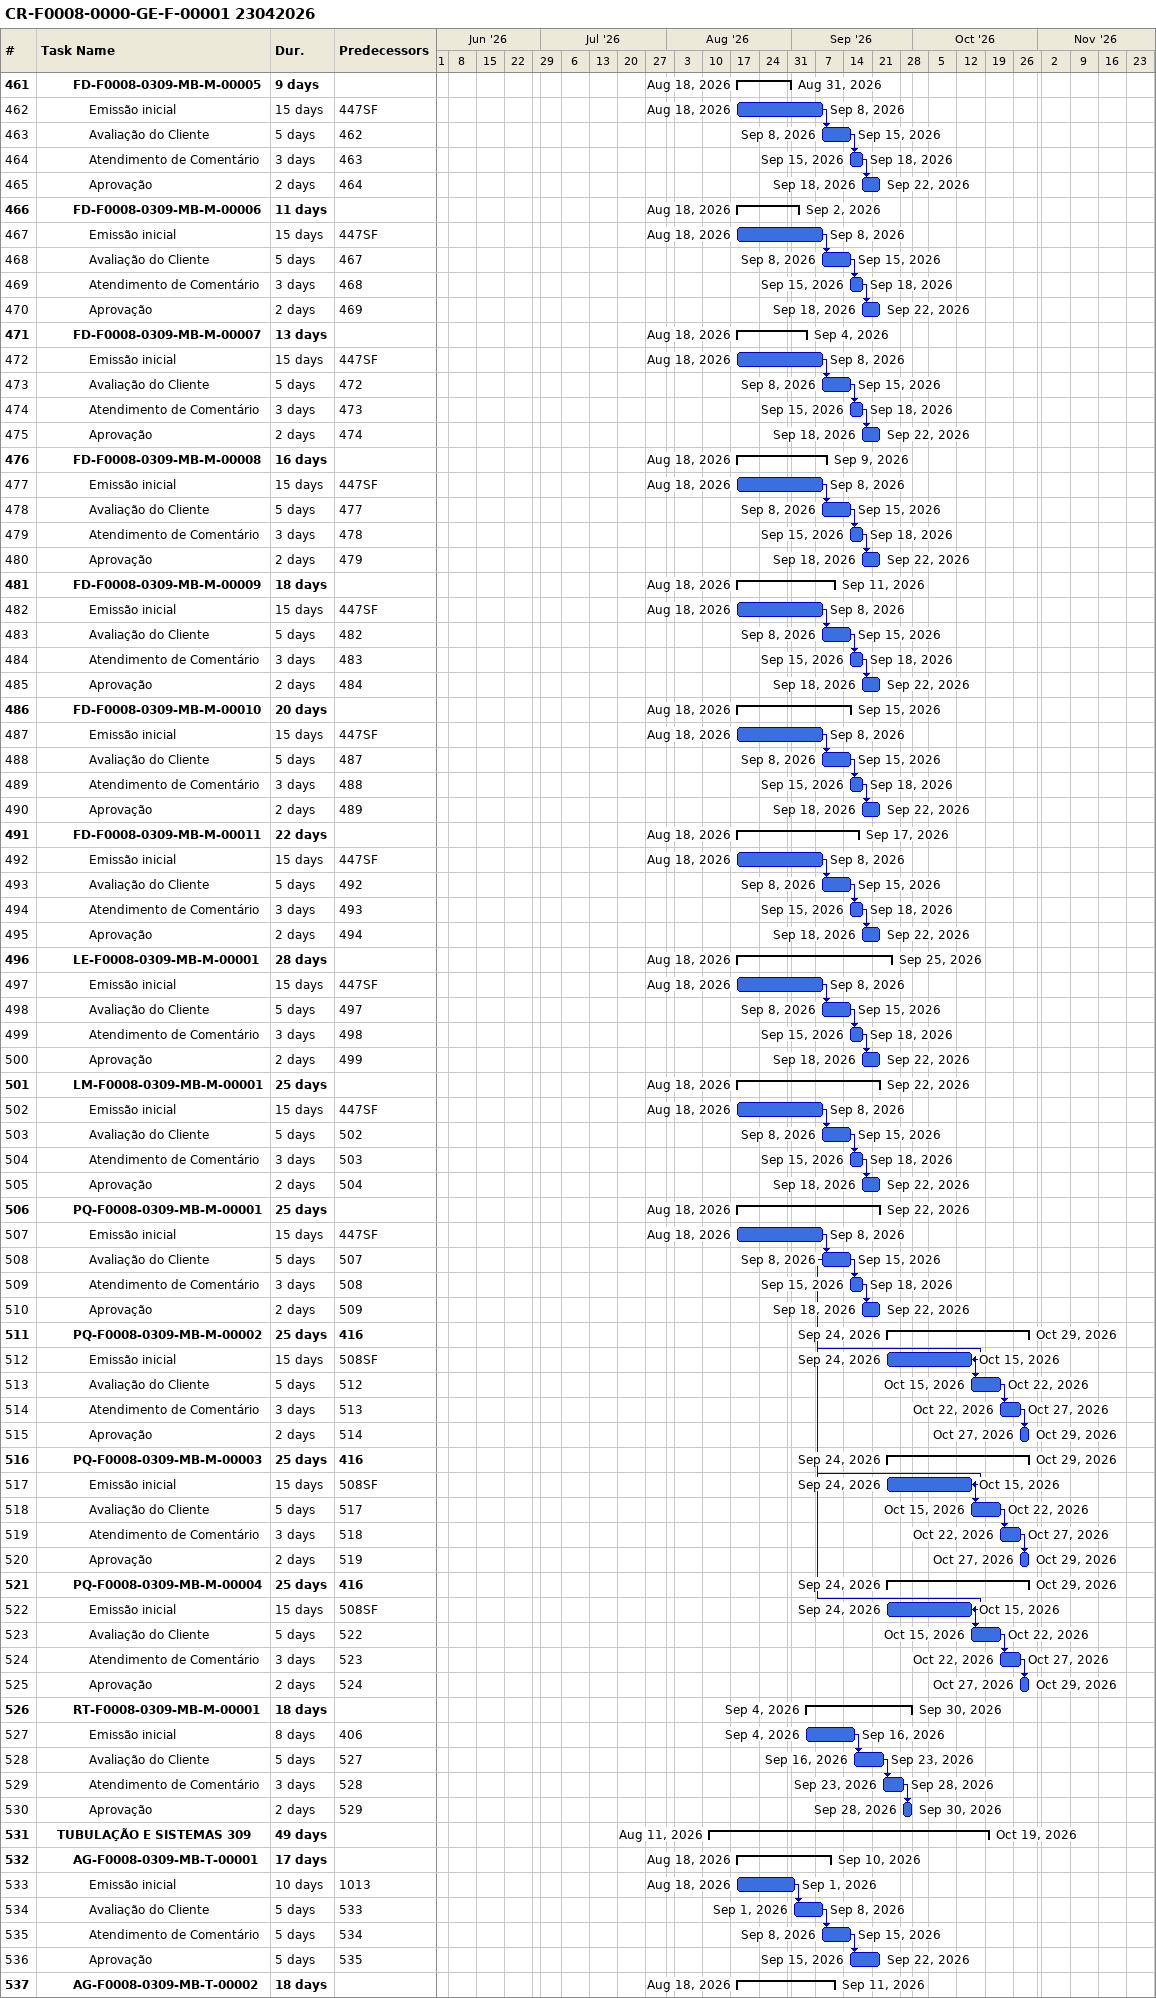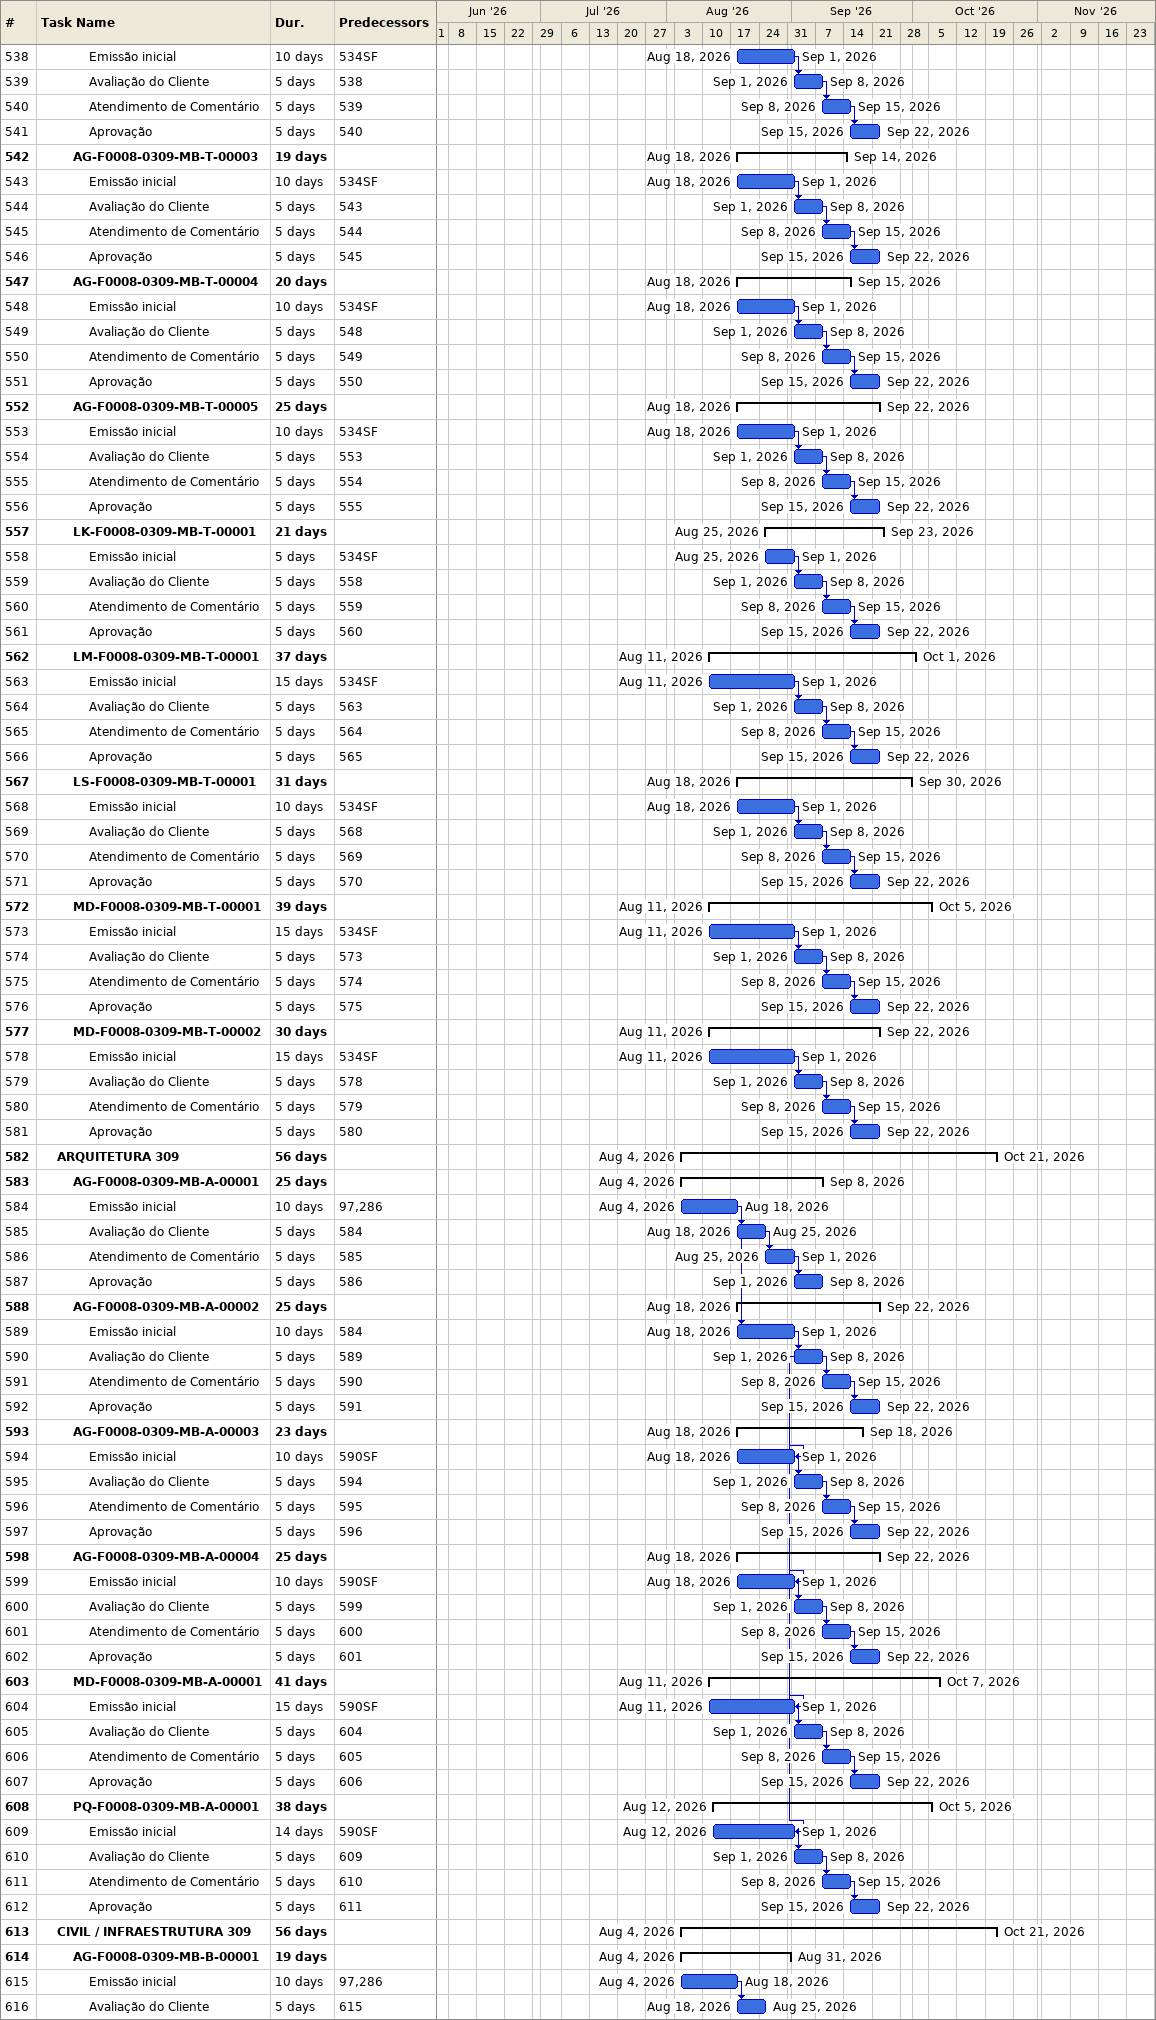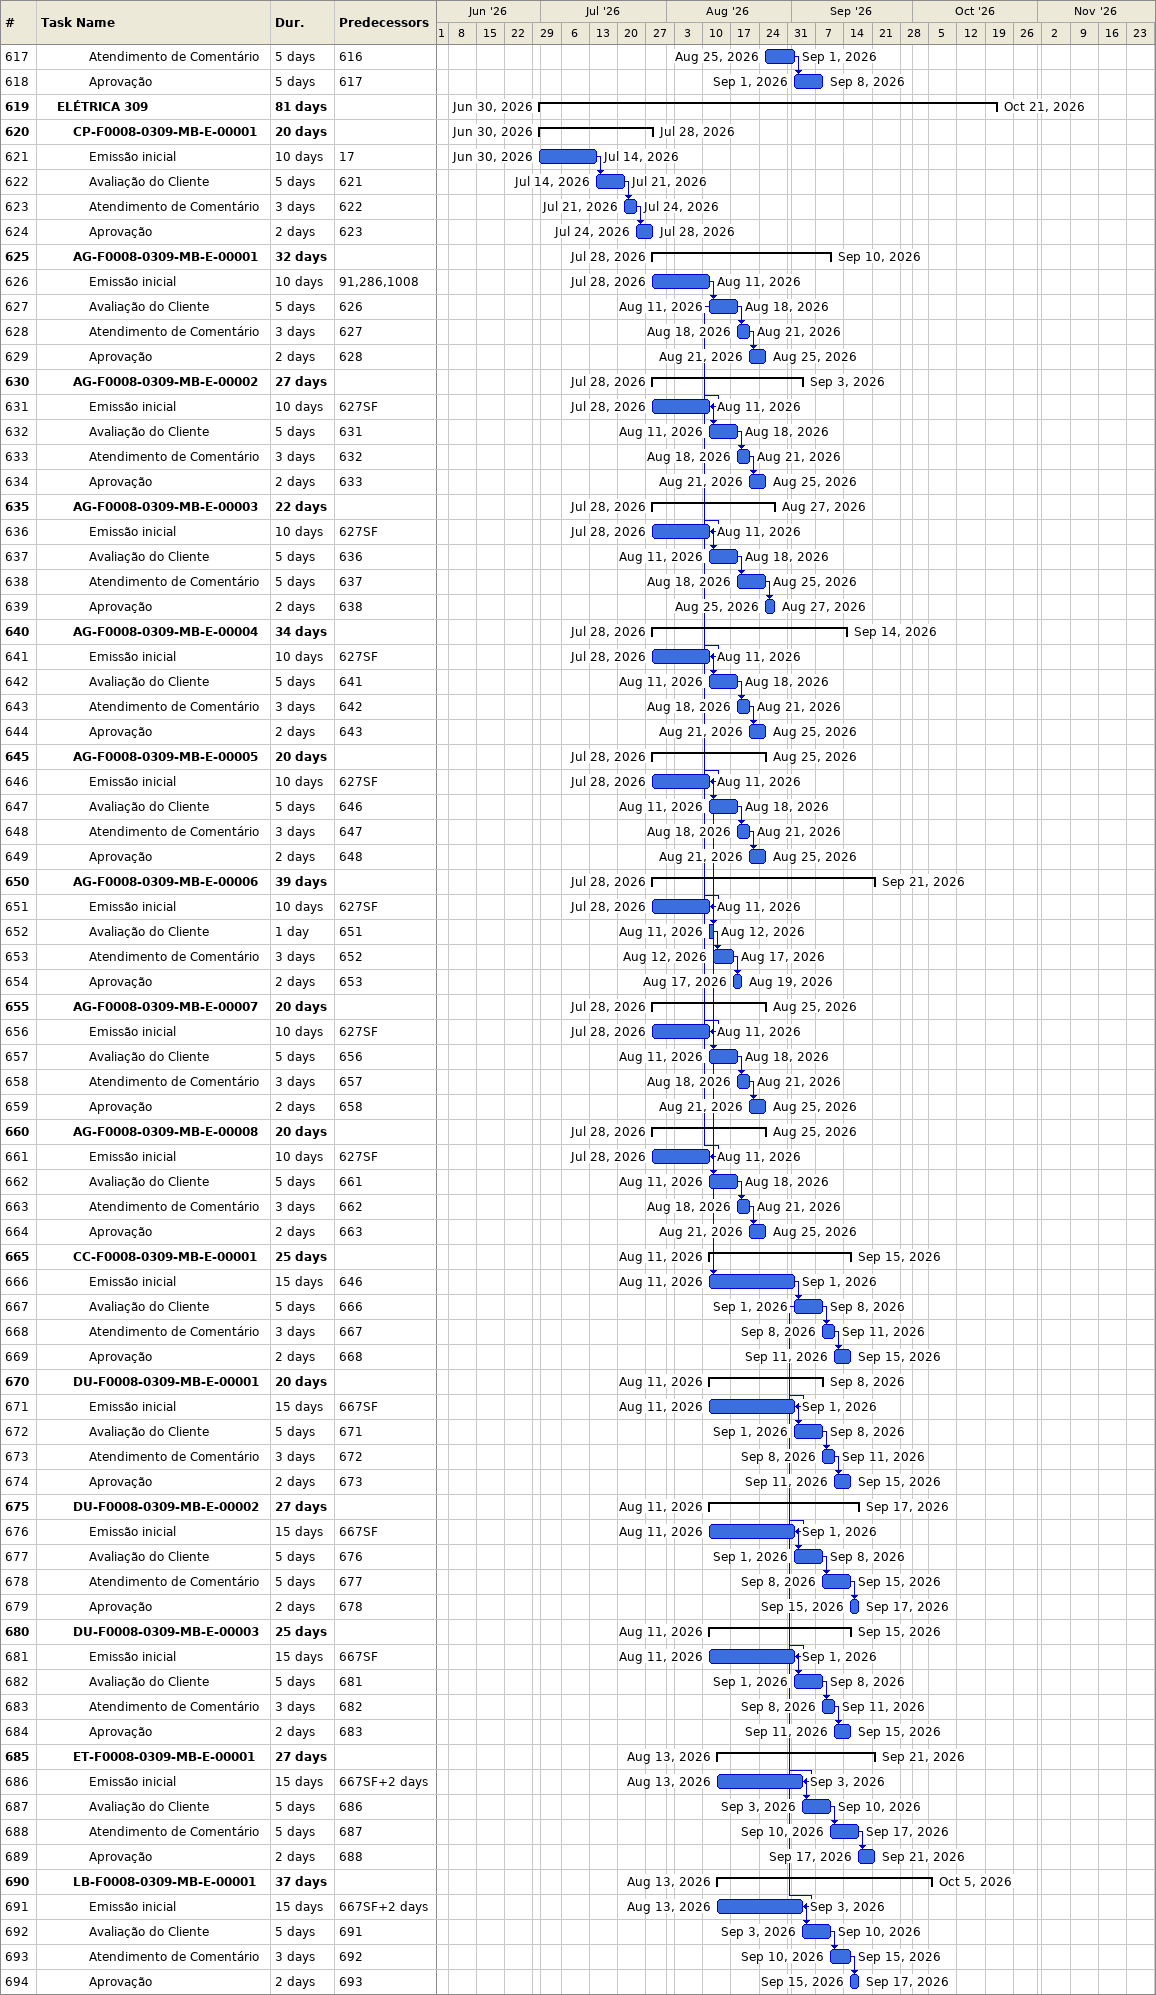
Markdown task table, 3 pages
CR-F0008-0000-GE-F-00001 23042026

| ID | Level | Task | Duration | Start | Finish | Predecessors |
|---|---|---|---|---|---|---|
| 461 | 3 | **FD-F0008-0309-MB-M-00005** | 9d | 2026-08-18 | 2026-08-31 |  |
| 462 | 4 | Emissão inicial | 15d | 2026-08-18 | 2026-09-08 | 447SF |
| 463 | 4 | Avaliação do Cliente | 5d | 2026-09-08 | 2026-09-15 | 462 |
| 464 | 4 | Atendimento de Comentário | 3d | 2026-09-15 | 2026-09-18 | 463 |
| 465 | 4 | Aprovação | 2d | 2026-09-18 | 2026-09-22 | 464 |
| 466 | 3 | **FD-F0008-0309-MB-M-00006** | 11d | 2026-08-18 | 2026-09-02 |  |
| 467 | 4 | Emissão inicial | 15d | 2026-08-18 | 2026-09-08 | 447SF |
| 468 | 4 | Avaliação do Cliente | 5d | 2026-09-08 | 2026-09-15 | 467 |
| 469 | 4 | Atendimento de Comentário | 3d | 2026-09-15 | 2026-09-18 | 468 |
| 470 | 4 | Aprovação | 2d | 2026-09-18 | 2026-09-22 | 469 |
| 471 | 3 | **FD-F0008-0309-MB-M-00007** | 13d | 2026-08-18 | 2026-09-04 |  |
| 472 | 4 | Emissão inicial | 15d | 2026-08-18 | 2026-09-08 | 447SF |
| 473 | 4 | Avaliação do Cliente | 5d | 2026-09-08 | 2026-09-15 | 472 |
| 474 | 4 | Atendimento de Comentário | 3d | 2026-09-15 | 2026-09-18 | 473 |
| 475 | 4 | Aprovação | 2d | 2026-09-18 | 2026-09-22 | 474 |
| 476 | 3 | **FD-F0008-0309-MB-M-00008** | 16d | 2026-08-18 | 2026-09-09 |  |
| 477 | 4 | Emissão inicial | 15d | 2026-08-18 | 2026-09-08 | 447SF |
| 478 | 4 | Avaliação do Cliente | 5d | 2026-09-08 | 2026-09-15 | 477 |
| 479 | 4 | Atendimento de Comentário | 3d | 2026-09-15 | 2026-09-18 | 478 |
| 480 | 4 | Aprovação | 2d | 2026-09-18 | 2026-09-22 | 479 |
| 481 | 3 | **FD-F0008-0309-MB-M-00009** | 18d | 2026-08-18 | 2026-09-11 |  |
| 482 | 4 | Emissão inicial | 15d | 2026-08-18 | 2026-09-08 | 447SF |
| 483 | 4 | Avaliação do Cliente | 5d | 2026-09-08 | 2026-09-15 | 482 |
| 484 | 4 | Atendimento de Comentário | 3d | 2026-09-15 | 2026-09-18 | 483 |
| 485 | 4 | Aprovação | 2d | 2026-09-18 | 2026-09-22 | 484 |
| 486 | 3 | **FD-F0008-0309-MB-M-00010** | 20d | 2026-08-18 | 2026-09-15 |  |
| 487 | 4 | Emissão inicial | 15d | 2026-08-18 | 2026-09-08 | 447SF |
| 488 | 4 | Avaliação do Cliente | 5d | 2026-09-08 | 2026-09-15 | 487 |
| 489 | 4 | Atendimento de Comentário | 3d | 2026-09-15 | 2026-09-18 | 488 |
| 490 | 4 | Aprovação | 2d | 2026-09-18 | 2026-09-22 | 489 |
| 491 | 3 | **FD-F0008-0309-MB-M-00011** | 22d | 2026-08-18 | 2026-09-17 |  |
| 492 | 4 | Emissão inicial | 15d | 2026-08-18 | 2026-09-08 | 447SF |
| 493 | 4 | Avaliação do Cliente | 5d | 2026-09-08 | 2026-09-15 | 492 |
| 494 | 4 | Atendimento de Comentário | 3d | 2026-09-15 | 2026-09-18 | 493 |
| 495 | 4 | Aprovação | 2d | 2026-09-18 | 2026-09-22 | 494 |
| 496 | 3 | **LE-F0008-0309-MB-M-00001** | 28d | 2026-08-18 | 2026-09-25 |  |
| 497 | 4 | Emissão inicial | 15d | 2026-08-18 | 2026-09-08 | 447SF |
| 498 | 4 | Avaliação do Cliente | 5d | 2026-09-08 | 2026-09-15 | 497 |
| 499 | 4 | Atendimento de Comentário | 3d | 2026-09-15 | 2026-09-18 | 498 |
| 500 | 4 | Aprovação | 2d | 2026-09-18 | 2026-09-22 | 499 |
| 501 | 3 | **LM-F0008-0309-MB-M-00001** | 25d | 2026-08-18 | 2026-09-22 |  |
| 502 | 4 | Emissão inicial | 15d | 2026-08-18 | 2026-09-08 | 447SF |
| 503 | 4 | Avaliação do Cliente | 5d | 2026-09-08 | 2026-09-15 | 502 |
| 504 | 4 | Atendimento de Comentário | 3d | 2026-09-15 | 2026-09-18 | 503 |
| 505 | 4 | Aprovação | 2d | 2026-09-18 | 2026-09-22 | 504 |
| 506 | 3 | **PQ-F0008-0309-MB-M-00001** | 25d | 2026-08-18 | 2026-09-22 |  |
| 507 | 4 | Emissão inicial | 15d | 2026-08-18 | 2026-09-08 | 447SF |
| 508 | 4 | Avaliação do Cliente | 5d | 2026-09-08 | 2026-09-15 | 507 |
| 509 | 4 | Atendimento de Comentário | 3d | 2026-09-15 | 2026-09-18 | 508 |
| 510 | 4 | Aprovação | 2d | 2026-09-18 | 2026-09-22 | 509 |
| 511 | 3 | **PQ-F0008-0309-MB-M-00002** | 25d | 2026-09-24 | 2026-10-29 | 416 |
| 512 | 4 | Emissão inicial | 15d | 2026-09-24 | 2026-10-15 | 508SF |
| 513 | 4 | Avaliação do Cliente | 5d | 2026-10-15 | 2026-10-22 | 512 |
| 514 | 4 | Atendimento de Comentário | 3d | 2026-10-22 | 2026-10-27 | 513 |
| 515 | 4 | Aprovação | 2d | 2026-10-27 | 2026-10-29 | 514 |
| 516 | 3 | **PQ-F0008-0309-MB-M-00003** | 25d | 2026-09-24 | 2026-10-29 | 416 |
| 517 | 4 | Emissão inicial | 15d | 2026-09-24 | 2026-10-15 | 508SF |
| 518 | 4 | Avaliação do Cliente | 5d | 2026-10-15 | 2026-10-22 | 517 |
| 519 | 4 | Atendimento de Comentário | 3d | 2026-10-22 | 2026-10-27 | 518 |
| 520 | 4 | Aprovação | 2d | 2026-10-27 | 2026-10-29 | 519 |
| 521 | 3 | **PQ-F0008-0309-MB-M-00004** | 25d | 2026-09-24 | 2026-10-29 | 416 |
| 522 | 4 | Emissão inicial | 15d | 2026-09-24 | 2026-10-15 | 508SF |
| 523 | 4 | Avaliação do Cliente | 5d | 2026-10-15 | 2026-10-22 | 522 |
| 524 | 4 | Atendimento de Comentário | 3d | 2026-10-22 | 2026-10-27 | 523 |
| 525 | 4 | Aprovação | 2d | 2026-10-27 | 2026-10-29 | 524 |
| 526 | 3 | **RT-F0008-0309-MB-M-00001** | 18d | 2026-09-04 | 2026-09-30 |  |
| 527 | 4 | Emissão inicial | 8d | 2026-09-04 | 2026-09-16 | 406 |
| 528 | 4 | Avaliação do Cliente | 5d | 2026-09-16 | 2026-09-23 | 527 |
| 529 | 4 | Atendimento de Comentário | 3d | 2026-09-23 | 2026-09-28 | 528 |
| 530 | 4 | Aprovação | 2d | 2026-09-28 | 2026-09-30 | 529 |
| 531 | 2 | **TUBULAÇÃO E SISTEMAS 309** | 49d | 2026-08-11 | 2026-10-19 |  |
| 532 | 3 | **AG-F0008-0309-MB-T-00001** | 17d | 2026-08-18 | 2026-09-10 |  |
| 533 | 4 | Emissão inicial | 10d | 2026-08-18 | 2026-09-01 | 1013 |
| 534 | 4 | Avaliação do Cliente | 5d | 2026-09-01 | 2026-09-08 | 533 |
| 535 | 4 | Atendimento de Comentário | 5d | 2026-09-08 | 2026-09-15 | 534 |
| 536 | 4 | Aprovação | 5d | 2026-09-15 | 2026-09-22 | 535 |
| 537 | 3 | **AG-F0008-0309-MB-T-00002** | 18d | 2026-08-18 | 2026-09-11 |  |
| 538 | 4 | Emissão inicial | 10d | 2026-08-18 | 2026-09-01 | 534SF |
| 539 | 4 | Avaliação do Cliente | 5d | 2026-09-01 | 2026-09-08 | 538 |
| 540 | 4 | Atendimento de Comentário | 5d | 2026-09-08 | 2026-09-15 | 539 |
| 541 | 4 | Aprovação | 5d | 2026-09-15 | 2026-09-22 | 540 |
| 542 | 3 | **AG-F0008-0309-MB-T-00003** | 19d | 2026-08-18 | 2026-09-14 |  |
| 543 | 4 | Emissão inicial | 10d | 2026-08-18 | 2026-09-01 | 534SF |
| 544 | 4 | Avaliação do Cliente | 5d | 2026-09-01 | 2026-09-08 | 543 |
| 545 | 4 | Atendimento de Comentário | 5d | 2026-09-08 | 2026-09-15 | 544 |
| 546 | 4 | Aprovação | 5d | 2026-09-15 | 2026-09-22 | 545 |
| 547 | 3 | **AG-F0008-0309-MB-T-00004** | 20d | 2026-08-18 | 2026-09-15 |  |
| 548 | 4 | Emissão inicial | 10d | 2026-08-18 | 2026-09-01 | 534SF |
| 549 | 4 | Avaliação do Cliente | 5d | 2026-09-01 | 2026-09-08 | 548 |
| 550 | 4 | Atendimento de Comentário | 5d | 2026-09-08 | 2026-09-15 | 549 |
| 551 | 4 | Aprovação | 5d | 2026-09-15 | 2026-09-22 | 550 |
| 552 | 3 | **AG-F0008-0309-MB-T-00005** | 25d | 2026-08-18 | 2026-09-22 |  |
| 553 | 4 | Emissão inicial | 10d | 2026-08-18 | 2026-09-01 | 534SF |
| 554 | 4 | Avaliação do Cliente | 5d | 2026-09-01 | 2026-09-08 | 553 |
| 555 | 4 | Atendimento de Comentário | 5d | 2026-09-08 | 2026-09-15 | 554 |
| 556 | 4 | Aprovação | 5d | 2026-09-15 | 2026-09-22 | 555 |
| 557 | 3 | **LK-F0008-0309-MB-T-00001** | 21d | 2026-08-25 | 2026-09-23 |  |
| 558 | 4 | Emissão inicial | 5d | 2026-08-25 | 2026-09-01 | 534SF |
| 559 | 4 | Avaliação do Cliente | 5d | 2026-09-01 | 2026-09-08 | 558 |
| 560 | 4 | Atendimento de Comentário | 5d | 2026-09-08 | 2026-09-15 | 559 |
| 561 | 4 | Aprovação | 5d | 2026-09-15 | 2026-09-22 | 560 |
| 562 | 3 | **LM-F0008-0309-MB-T-00001** | 37d | 2026-08-11 | 2026-10-01 |  |
| 563 | 4 | Emissão inicial | 15d | 2026-08-11 | 2026-09-01 | 534SF |
| 564 | 4 | Avaliação do Cliente | 5d | 2026-09-01 | 2026-09-08 | 563 |
| 565 | 4 | Atendimento de Comentário | 5d | 2026-09-08 | 2026-09-15 | 564 |
| 566 | 4 | Aprovação | 5d | 2026-09-15 | 2026-09-22 | 565 |
| 567 | 3 | **LS-F0008-0309-MB-T-00001** | 31d | 2026-08-18 | 2026-09-30 |  |
| 568 | 4 | Emissão inicial | 10d | 2026-08-18 | 2026-09-01 | 534SF |
| 569 | 4 | Avaliação do Cliente | 5d | 2026-09-01 | 2026-09-08 | 568 |
| 570 | 4 | Atendimento de Comentário | 5d | 2026-09-08 | 2026-09-15 | 569 |
| 571 | 4 | Aprovação | 5d | 2026-09-15 | 2026-09-22 | 570 |
| 572 | 3 | **MD-F0008-0309-MB-T-00001** | 39d | 2026-08-11 | 2026-10-05 |  |
| 573 | 4 | Emissão inicial | 15d | 2026-08-11 | 2026-09-01 | 534SF |
| 574 | 4 | Avaliação do Cliente | 5d | 2026-09-01 | 2026-09-08 | 573 |
| 575 | 4 | Atendimento de Comentário | 5d | 2026-09-08 | 2026-09-15 | 574 |
| 576 | 4 | Aprovação | 5d | 2026-09-15 | 2026-09-22 | 575 |
| 577 | 3 | **MD-F0008-0309-MB-T-00002** | 30d | 2026-08-11 | 2026-09-22 |  |
| 578 | 4 | Emissão inicial | 15d | 2026-08-11 | 2026-09-01 | 534SF |
| 579 | 4 | Avaliação do Cliente | 5d | 2026-09-01 | 2026-09-08 | 578 |
| 580 | 4 | Atendimento de Comentário | 5d | 2026-09-08 | 2026-09-15 | 579 |
| 581 | 4 | Aprovação | 5d | 2026-09-15 | 2026-09-22 | 580 |
| 582 | 2 | **ARQUITETURA 309** | 56d | 2026-08-04 | 2026-10-21 |  |
| 583 | 3 | **AG-F0008-0309-MB-A-00001** | 25d | 2026-08-04 | 2026-09-08 |  |
| 584 | 4 | Emissão inicial | 10d | 2026-08-04 | 2026-08-18 | 97, 286 |
| 585 | 4 | Avaliação do Cliente | 5d | 2026-08-18 | 2026-08-25 | 584 |
| 586 | 4 | Atendimento de Comentário | 5d | 2026-08-25 | 2026-09-01 | 585 |
| 587 | 4 | Aprovação | 5d | 2026-09-01 | 2026-09-08 | 586 |
| 588 | 3 | **AG-F0008-0309-MB-A-00002** | 25d | 2026-08-18 | 2026-09-22 |  |
| 589 | 4 | Emissão inicial | 10d | 2026-08-18 | 2026-09-01 | 584 |
| 590 | 4 | Avaliação do Cliente | 5d | 2026-09-01 | 2026-09-08 | 589 |
| 591 | 4 | Atendimento de Comentário | 5d | 2026-09-08 | 2026-09-15 | 590 |
| 592 | 4 | Aprovação | 5d | 2026-09-15 | 2026-09-22 | 591 |
| 593 | 3 | **AG-F0008-0309-MB-A-00003** | 23d | 2026-08-18 | 2026-09-18 |  |
| 594 | 4 | Emissão inicial | 10d | 2026-08-18 | 2026-09-01 | 590SF |
| 595 | 4 | Avaliação do Cliente | 5d | 2026-09-01 | 2026-09-08 | 594 |
| 596 | 4 | Atendimento de Comentário | 5d | 2026-09-08 | 2026-09-15 | 595 |
| 597 | 4 | Aprovação | 5d | 2026-09-15 | 2026-09-22 | 596 |
| 598 | 3 | **AG-F0008-0309-MB-A-00004** | 25d | 2026-08-18 | 2026-09-22 |  |
| 599 | 4 | Emissão inicial | 10d | 2026-08-18 | 2026-09-01 | 590SF |
| 600 | 4 | Avaliação do Cliente | 5d | 2026-09-01 | 2026-09-08 | 599 |
| 601 | 4 | Atendimento de Comentário | 5d | 2026-09-08 | 2026-09-15 | 600 |
| 602 | 4 | Aprovação | 5d | 2026-09-15 | 2026-09-22 | 601 |
| 603 | 3 | **MD-F0008-0309-MB-A-00001** | 41d | 2026-08-11 | 2026-10-07 |  |
| 604 | 4 | Emissão inicial | 15d | 2026-08-11 | 2026-09-01 | 590SF |
| 605 | 4 | Avaliação do Cliente | 5d | 2026-09-01 | 2026-09-08 | 604 |
| 606 | 4 | Atendimento de Comentário | 5d | 2026-09-08 | 2026-09-15 | 605 |
| 607 | 4 | Aprovação | 5d | 2026-09-15 | 2026-09-22 | 606 |
| 608 | 3 | **PQ-F0008-0309-MB-A-00001** | 38d | 2026-08-12 | 2026-10-05 |  |
| 609 | 4 | Emissão inicial | 14d | 2026-08-12 | 2026-09-01 | 590SF |
| 610 | 4 | Avaliação do Cliente | 5d | 2026-09-01 | 2026-09-08 | 609 |
| 611 | 4 | Atendimento de Comentário | 5d | 2026-09-08 | 2026-09-15 | 610 |
| 612 | 4 | Aprovação | 5d | 2026-09-15 | 2026-09-22 | 611 |
| 613 | 2 | **CIVIL / INFRAESTRUTURA 309** | 56d | 2026-08-04 | 2026-10-21 |  |
| 614 | 3 | **AG-F0008-0309-MB-B-00001** | 19d | 2026-08-04 | 2026-08-31 |  |
| 615 | 4 | Emissão inicial | 10d | 2026-08-04 | 2026-08-18 | 97, 286 |
| 616 | 4 | Avaliação do Cliente | 5d | 2026-08-18 | 2026-08-25 | 615 |
| 617 | 4 | Atendimento de Comentário | 5d | 2026-08-25 | 2026-09-01 | 616 |
| 618 | 4 | Aprovação | 5d | 2026-09-01 | 2026-09-08 | 617 |
| 619 | 2 | **ELÉTRICA 309** | 81d | 2026-06-30 | 2026-10-21 |  |
| 620 | 3 | **CP-F0008-0309-MB-E-00001** | 20d | 2026-06-30 | 2026-07-28 |  |
| 621 | 4 | Emissão inicial | 10d | 2026-06-30 | 2026-07-14 | 17 |
| 622 | 4 | Avaliação do Cliente | 5d | 2026-07-14 | 2026-07-21 | 621 |
| 623 | 4 | Atendimento de Comentário | 3d | 2026-07-21 | 2026-07-24 | 622 |
| 624 | 4 | Aprovação | 2d | 2026-07-24 | 2026-07-28 | 623 |
| 625 | 3 | **AG-F0008-0309-MB-E-00001** | 32d | 2026-07-28 | 2026-09-10 |  |
| 626 | 4 | Emissão inicial | 10d | 2026-07-28 | 2026-08-11 | 91, 286, 1008 |
| 627 | 4 | Avaliação do Cliente | 5d | 2026-08-11 | 2026-08-18 | 626 |
| 628 | 4 | Atendimento de Comentário | 3d | 2026-08-18 | 2026-08-21 | 627 |
| 629 | 4 | Aprovação | 2d | 2026-08-21 | 2026-08-25 | 628 |
| 630 | 3 | **AG-F0008-0309-MB-E-00002** | 27d | 2026-07-28 | 2026-09-03 |  |
| 631 | 4 | Emissão inicial | 10d | 2026-07-28 | 2026-08-11 | 627SF |
| 632 | 4 | Avaliação do Cliente | 5d | 2026-08-11 | 2026-08-18 | 631 |
| 633 | 4 | Atendimento de Comentário | 3d | 2026-08-18 | 2026-08-21 | 632 |
| 634 | 4 | Aprovação | 2d | 2026-08-21 | 2026-08-25 | 633 |
| 635 | 3 | **AG-F0008-0309-MB-E-00003** | 22d | 2026-07-28 | 2026-08-27 |  |
| 636 | 4 | Emissão inicial | 10d | 2026-07-28 | 2026-08-11 | 627SF |
| 637 | 4 | Avaliação do Cliente | 5d | 2026-08-11 | 2026-08-18 | 636 |
| 638 | 4 | Atendimento de Comentário | 5d | 2026-08-18 | 2026-08-25 | 637 |
| 639 | 4 | Aprovação | 2d | 2026-08-25 | 2026-08-27 | 638 |
| 640 | 3 | **AG-F0008-0309-MB-E-00004** | 34d | 2026-07-28 | 2026-09-14 |  |
| 641 | 4 | Emissão inicial | 10d | 2026-07-28 | 2026-08-11 | 627SF |
| 642 | 4 | Avaliação do Cliente | 5d | 2026-08-11 | 2026-08-18 | 641 |
| 643 | 4 | Atendimento de Comentário | 3d | 2026-08-18 | 2026-08-21 | 642 |
| 644 | 4 | Aprovação | 2d | 2026-08-21 | 2026-08-25 | 643 |
| 645 | 3 | **AG-F0008-0309-MB-E-00005** | 20d | 2026-07-28 | 2026-08-25 |  |
| 646 | 4 | Emissão inicial | 10d | 2026-07-28 | 2026-08-11 | 627SF |
| 647 | 4 | Avaliação do Cliente | 5d | 2026-08-11 | 2026-08-18 | 646 |
| 648 | 4 | Atendimento de Comentário | 3d | 2026-08-18 | 2026-08-21 | 647 |
| 649 | 4 | Aprovação | 2d | 2026-08-21 | 2026-08-25 | 648 |
| 650 | 3 | **AG-F0008-0309-MB-E-00006** | 39d | 2026-07-28 | 2026-09-21 |  |
| 651 | 4 | Emissão inicial | 10d | 2026-07-28 | 2026-08-11 | 627SF |
| 652 | 4 | Avaliação do Cliente | 1d | 2026-08-11 | 2026-08-12 | 651 |
| 653 | 4 | Atendimento de Comentário | 3d | 2026-08-12 | 2026-08-17 | 652 |
| 654 | 4 | Aprovação | 2d | 2026-08-17 | 2026-08-19 | 653 |
| 655 | 3 | **AG-F0008-0309-MB-E-00007** | 20d | 2026-07-28 | 2026-08-25 |  |
| 656 | 4 | Emissão inicial | 10d | 2026-07-28 | 2026-08-11 | 627SF |
| 657 | 4 | Avaliação do Cliente | 5d | 2026-08-11 | 2026-08-18 | 656 |
| 658 | 4 | Atendimento de Comentário | 3d | 2026-08-18 | 2026-08-21 | 657 |
| 659 | 4 | Aprovação | 2d | 2026-08-21 | 2026-08-25 | 658 |
| 660 | 3 | **AG-F0008-0309-MB-E-00008** | 20d | 2026-07-28 | 2026-08-25 |  |
| 661 | 4 | Emissão inicial | 10d | 2026-07-28 | 2026-08-11 | 627SF |
| 662 | 4 | Avaliação do Cliente | 5d | 2026-08-11 | 2026-08-18 | 661 |
| 663 | 4 | Atendimento de Comentário | 3d | 2026-08-18 | 2026-08-21 | 662 |
| 664 | 4 | Aprovação | 2d | 2026-08-21 | 2026-08-25 | 663 |
| 665 | 3 | **CC-F0008-0309-MB-E-00001** | 25d | 2026-08-11 | 2026-09-15 |  |
| 666 | 4 | Emissão inicial | 15d | 2026-08-11 | 2026-09-01 | 646 |
| 667 | 4 | Avaliação do Cliente | 5d | 2026-09-01 | 2026-09-08 | 666 |
| 668 | 4 | Atendimento de Comentário | 3d | 2026-09-08 | 2026-09-11 | 667 |
| 669 | 4 | Aprovação | 2d | 2026-09-11 | 2026-09-15 | 668 |
| 670 | 3 | **DU-F0008-0309-MB-E-00001** | 20d | 2026-08-11 | 2026-09-08 |  |
| 671 | 4 | Emissão inicial | 15d | 2026-08-11 | 2026-09-01 | 667SF |
| 672 | 4 | Avaliação do Cliente | 5d | 2026-09-01 | 2026-09-08 | 671 |
| 673 | 4 | Atendimento de Comentário | 3d | 2026-09-08 | 2026-09-11 | 672 |
| 674 | 4 | Aprovação | 2d | 2026-09-11 | 2026-09-15 | 673 |
| 675 | 3 | **DU-F0008-0309-MB-E-00002** | 27d | 2026-08-11 | 2026-09-17 |  |
| 676 | 4 | Emissão inicial | 15d | 2026-08-11 | 2026-09-01 | 667SF |
| 677 | 4 | Avaliação do Cliente | 5d | 2026-09-01 | 2026-09-08 | 676 |
| 678 | 4 | Atendimento de Comentário | 5d | 2026-09-08 | 2026-09-15 | 677 |
| 679 | 4 | Aprovação | 2d | 2026-09-15 | 2026-09-17 | 678 |
| 680 | 3 | **DU-F0008-0309-MB-E-00003** | 25d | 2026-08-11 | 2026-09-15 |  |
| 681 | 4 | Emissão inicial | 15d | 2026-08-11 | 2026-09-01 | 667SF |
| 682 | 4 | Avaliação do Cliente | 5d | 2026-09-01 | 2026-09-08 | 681 |
| 683 | 4 | Atendimento de Comentário | 3d | 2026-09-08 | 2026-09-11 | 682 |
| 684 | 4 | Aprovação | 2d | 2026-09-11 | 2026-09-15 | 683 |
| 685 | 3 | **ET-F0008-0309-MB-E-00001** | 27d | 2026-08-13 | 2026-09-21 |  |
| 686 | 4 | Emissão inicial | 15d | 2026-08-13 | 2026-09-03 | 667SF+2d |
| 687 | 4 | Avaliação do Cliente | 5d | 2026-09-03 | 2026-09-10 | 686 |
| 688 | 4 | Atendimento de Comentário | 5d | 2026-09-10 | 2026-09-17 | 687 |
| 689 | 4 | Aprovação | 2d | 2026-09-17 | 2026-09-21 | 688 |
| 690 | 3 | **LB-F0008-0309-MB-E-00001** | 37d | 2026-08-13 | 2026-10-05 |  |
| 691 | 4 | Emissão inicial | 15d | 2026-08-13 | 2026-09-03 | 667SF+2d |
| 692 | 4 | Avaliação do Cliente | 5d | 2026-09-03 | 2026-09-10 | 691 |
| 693 | 4 | Atendimento de Comentário | 3d | 2026-09-10 | 2026-09-15 | 692 |
| 694 | 4 | Aprovação | 2d | 2026-09-15 | 2026-09-17 | 693 |
